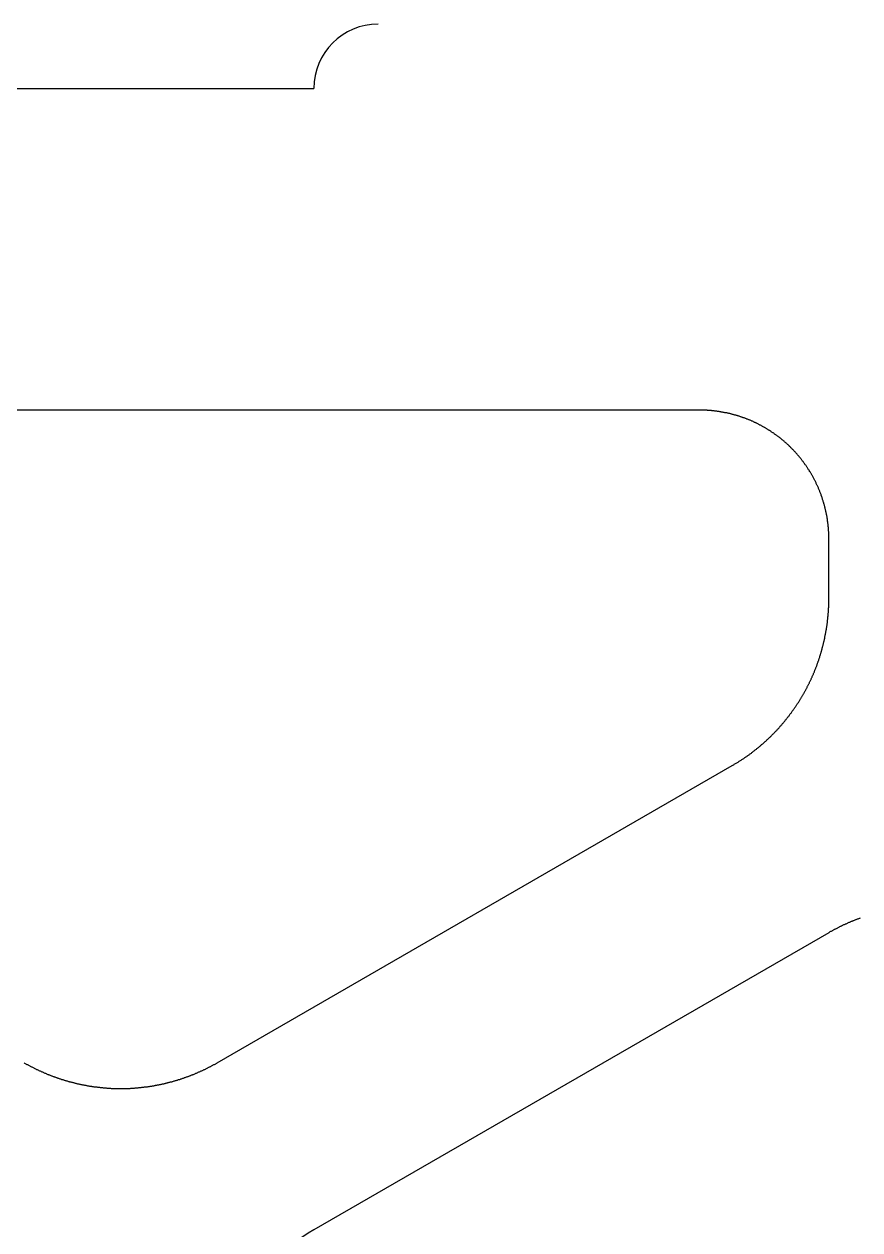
# Model space of a CAD drawing. Extents: x 442 to 745, y 5 to 355.
# Drawn here: x 693.76 to 699.11, y 232.92 to 240.63 of the extents above; entities that cross this region are included whole.
import ezdxf

# ---------------------------------------------------------------- set-up
doc = ezdxf.new("R2010")
doc.units = 0
doc.layers.add('VISIBLE__ANSI_', color=7, linetype='CONTINUOUS')

msp = doc.modelspace()

# ---------------------------------------------------------------- linework, layer by layer
at = {"layer": 'VISIBLE__ANSI_'}
for p, q in [((688.9052, 240.2227), (695.6168, 240.2227)), ((698.0874, 238.1639), (690.6757, 238.1639)), ((698.9109, 236.9601), (698.9109, 237.3403)), ((694.9992, 233.9884), (698.2933, 235.8903)), ((698.9109, 234.8205), (695.6168, 232.9187))]:
    msp.add_line(p, q, dxfattribs=at)
for points in [[(698.911, 237.34, 0), (698.911, 237.345, 0), (698.911, 237.35, 0), (698.911, 237.355, 0), (698.911, 237.36, 0), (698.911, 237.365, 0), (698.91, 237.37, 0), (698.91, 237.375, 0), (698.91, 237.38, 0), (698.91, 237.385, 0), (698.909, 237.39, 0), (698.909, 237.395, 0), (698.909, 237.399, 0), (698.908, 237.404, 0), (698.908, 237.409, 0), (698.908, 237.414, 0), (698.907, 237.419, 0), (698.907, 237.424, 0), (698.906, 237.429, 0), (698.906, 237.434, 0), (698.905, 237.438, 0), (698.904, 237.443, 0), (698.904, 237.448, 0), (698.903, 237.453, 0), (698.902, 237.458, 0), (698.902, 237.462, 0), (698.901, 237.467, 0), (698.9, 237.472, 0), (698.899, 237.477, 0), (698.899, 237.482, 0), (698.898, 237.486, 0), (698.897, 237.491, 0), (698.896, 237.496, 0), (698.895, 237.501, 0), (698.894, 237.505, 0), (698.893, 237.51, 0), (698.892, 237.515, 0), (698.891, 237.519, 0), (698.89, 237.524, 0), (698.889, 237.529, 0), (698.888, 237.533, 0), (698.887, 237.538, 0), (698.885, 237.543, 0), (698.884, 237.547, 0), (698.883, 237.552, 0), (698.882, 237.556, 0), (698.881, 237.561, 0), (698.879, 237.566, 0), (698.878, 237.57, 0), (698.877, 237.575, 0), (698.875, 237.579, 0), (698.874, 237.584, 0), (698.873, 237.588, 0), (698.871, 237.593, 0), (698.87, 237.597, 0), (698.868, 237.602, 0), (698.867, 237.606, 0), (698.865, 237.61, 0), (698.864, 237.615, 0), (698.862, 237.619, 0), (698.861, 237.624, 0), (698.859, 237.628, 0), (698.857, 237.632, 0), (698.856, 237.637, 0), (698.854, 237.641, 0), (698.852, 237.645, 0), (698.851, 237.65, 0), (698.849, 237.654, 0), (698.847, 237.658, 0), (698.845, 237.662, 0), (698.844, 237.666, 0), (698.842, 237.671, 0), (698.84, 237.675, 0), (698.838, 237.679, 0), (698.836, 237.683, 0), (698.834, 237.687, 0), (698.832, 237.691, 0), (698.83, 237.695, 0), (698.829, 237.699, 0), (698.827, 237.703, 0), (698.825, 237.707, 0), (698.823, 237.711, 0), (698.821, 237.715, 0), (698.819, 237.719, 0), (698.816, 237.723, 0), (698.814, 237.727, 0), (698.812, 237.731, 0), (698.81, 237.735, 0), (698.808, 237.739, 0), (698.806, 237.743, 0), (698.804, 237.746, 0), (698.802, 237.75, 0), (698.799, 237.754, 0), (698.797, 237.758, 0), (698.795, 237.761, 0), (698.793, 237.765, 0), (698.791, 237.769, 0), (698.788, 237.772, 0), (698.786, 237.776, 0), (698.784, 237.78, 0), (698.781, 237.783, 0), (698.779, 237.787, 0), (698.777, 237.791, 0), (698.774, 237.794, 0), (698.772, 237.798, 0), (698.77, 237.801, 0), (698.767, 237.805, 0), (698.765, 237.808, 0), (698.763, 237.812, 0), (698.76, 237.815, 0), (698.758, 237.818, 0), (698.755, 237.822, 0), (698.753, 237.825, 0), (698.751, 237.828, 0), (698.748, 237.832, 0), (698.746, 237.835, 0), (698.743, 237.838, 0), (698.741, 237.842, 0), (698.738, 237.845, 0), (698.736, 237.848, 0), (698.733, 237.851, 0), (698.731, 237.854, 0), (698.728, 237.858, 0), (698.726, 237.861, 0), (698.723, 237.864, 0), (698.72, 237.867, 0), (698.718, 237.87, 0), (698.715, 237.873, 0), (698.713, 237.876, 0), (698.71, 237.879, 0), (698.708, 237.882, 0), (698.705, 237.885, 0), (698.702, 237.888, 0), (698.7, 237.891, 0), (698.697, 237.894, 0), (698.695, 237.897, 0), (698.692, 237.899, 0), (698.689, 237.902, 0), (698.687, 237.905, 0), (698.684, 237.908, 0), (698.682, 237.91, 0), (698.679, 237.913, 0), (698.676, 237.916, 0), (698.674, 237.919, 0), (698.671, 237.921, 0), (698.668, 237.924, 0), (698.666, 237.927, 0), (698.663, 237.929, 0), (698.66, 237.932, 0), (698.658, 237.934, 0), (698.655, 237.937, 0), (698.652, 237.94, 0), (698.65, 237.942, 0), (698.647, 237.945, 0), (698.644, 237.947, 0), (698.641, 237.95, 0), (698.638, 237.952, 0), (698.636, 237.955, 0), (698.633, 237.957, 0), (698.63, 237.96, 0), (698.627, 237.962, 0), (698.624, 237.965, 0), (698.621, 237.967, 0), (698.619, 237.97, 0), (698.616, 237.972, 0), (698.613, 237.974, 0), (698.61, 237.977, 0), (698.607, 237.979, 0), (698.604, 237.982, 0), (698.601, 237.984, 0), (698.598, 237.986, 0), (698.595, 237.989, 0), (698.592, 237.991, 0), (698.589, 237.993, 0), (698.586, 237.996, 0), (698.583, 237.998, 0), (698.58, 238, 0), (698.577, 238.002, 0), (698.574, 238.005, 0), (698.571, 238.007, 0), (698.568, 238.009, 0), (698.564, 238.011, 0), (698.561, 238.014, 0), (698.558, 238.016, 0), (698.555, 238.018, 0), (698.552, 238.02, 0), (698.549, 238.022, 0), (698.546, 238.024, 0), (698.542, 238.026, 0), (698.539, 238.029, 0), (698.536, 238.031, 0), (698.533, 238.033, 0), (698.53, 238.035, 0), (698.526, 238.037, 0), (698.523, 238.039, 0), (698.52, 238.041, 0), (698.517, 238.043, 0), (698.513, 238.045, 0), (698.51, 238.047, 0), (698.507, 238.049, 0), (698.504, 238.051, 0), (698.5, 238.053, 0), (698.497, 238.055, 0), (698.494, 238.056, 0), (698.49, 238.058, 0), (698.487, 238.06, 0), (698.484, 238.062, 0), (698.48, 238.064, 0), (698.477, 238.066, 0), (698.474, 238.068, 0), (698.47, 238.069, 0), (698.467, 238.071, 0), (698.463, 238.073, 0), (698.46, 238.075, 0), (698.457, 238.076, 0), (698.453, 238.078, 0), (698.45, 238.08, 0), (698.446, 238.081, 0), (698.443, 238.083, 0), (698.44, 238.085, 0), (698.436, 238.086, 0), (698.433, 238.088, 0), (698.429, 238.09, 0), (698.426, 238.091, 0), (698.422, 238.093, 0), (698.419, 238.094, 0), (698.415, 238.096, 0), (698.412, 238.097, 0), (698.408, 238.099, 0), (698.405, 238.1, 0), (698.401, 238.102, 0), (698.398, 238.103, 0), (698.394, 238.104, 0), (698.391, 238.106, 0), (698.387, 238.107, 0), (698.384, 238.109, 0), (698.38, 238.11, 0), (698.377, 238.111, 0), (698.373, 238.113, 0), (698.37, 238.114, 0), (698.366, 238.115, 0), (698.363, 238.116, 0), (698.359, 238.118, 0), (698.356, 238.119, 0), (698.352, 238.12, 0), (698.348, 238.121, 0), (698.345, 238.122, 0), (698.341, 238.124, 0), (698.338, 238.125, 0), (698.334, 238.126, 0), (698.331, 238.127, 0), (698.327, 238.128, 0), (698.324, 238.129, 0), (698.32, 238.13, 0), (698.316, 238.131, 0), (698.313, 238.132, 0), (698.309, 238.133, 0), (698.306, 238.134, 0), (698.302, 238.135, 0), (698.299, 238.136, 0), (698.295, 238.137, 0), (698.291, 238.138, 0), (698.288, 238.139, 0), (698.284, 238.14, 0), (698.281, 238.141, 0), (698.277, 238.142, 0), (698.273, 238.142, 0), (698.27, 238.143, 0), (698.266, 238.144, 0), (698.263, 238.145, 0), (698.259, 238.146, 0), (698.256, 238.146, 0), (698.252, 238.147, 0), (698.248, 238.148, 0), (698.245, 238.148, 0), (698.241, 238.149, 0), (698.238, 238.15, 0), (698.234, 238.15, 0), (698.231, 238.151, 0), (698.227, 238.152, 0), (698.223, 238.152, 0), (698.22, 238.153, 0), (698.216, 238.154, 0), (698.213, 238.154, 0), (698.209, 238.155, 0), (698.206, 238.155, 0), (698.202, 238.156, 0), (698.199, 238.156, 0), (698.195, 238.157, 0), (698.191, 238.157, 0), (698.188, 238.158, 0), (698.184, 238.158, 0), (698.181, 238.158, 0), (698.177, 238.159, 0), (698.174, 238.159, 0), (698.17, 238.16, 0), (698.167, 238.16, 0), (698.163, 238.16, 0), (698.16, 238.161, 0), (698.156, 238.161, 0), (698.153, 238.161, 0), (698.149, 238.161, 0), (698.146, 238.162, 0), (698.142, 238.162, 0), (698.139, 238.162, 0), (698.135, 238.162, 0), (698.132, 238.163, 0), (698.128, 238.163, 0), (698.125, 238.163, 0), (698.122, 238.163, 0), (698.118, 238.163, 0), (698.115, 238.163, 0), (698.111, 238.163, 0), (698.108, 238.164, 0), (698.104, 238.164, 0), (698.101, 238.164, 0), (698.098, 238.164, 0), (698.094, 238.164, 0), (698.091, 238.164, 0), (698.087, 238.164, 0)], [(698.293, 235.89, 0), (698.297, 235.893, 0), (698.302, 235.895, 0), (698.306, 235.898, 0), (698.31, 235.9, 0), (698.314, 235.902, 0), (698.318, 235.905, 0), (698.322, 235.907, 0), (698.326, 235.91, 0), (698.33, 235.912, 0), (698.334, 235.915, 0), (698.338, 235.917, 0), (698.342, 235.92, 0), (698.346, 235.923, 0), (698.35, 235.925, 0), (698.354, 235.928, 0), (698.358, 235.93, 0), (698.362, 235.933, 0), (698.366, 235.936, 0), (698.37, 235.938, 0), (698.373, 235.941, 0), (698.377, 235.943, 0), (698.381, 235.946, 0), (698.385, 235.949, 0), (698.389, 235.951, 0), (698.392, 235.954, 0), (698.396, 235.957, 0), (698.4, 235.959, 0), (698.404, 235.962, 0), (698.407, 235.965, 0), (698.411, 235.968, 0), (698.415, 235.97, 0), (698.418, 235.973, 0), (698.422, 235.976, 0), (698.426, 235.979, 0), (698.429, 235.981, 0), (698.433, 235.984, 0), (698.436, 235.987, 0), (698.44, 235.99, 0), (698.444, 235.992, 0), (698.447, 235.995, 0), (698.451, 235.998, 0), (698.454, 236.001, 0), (698.457, 236.004, 0), (698.461, 236.006, 0), (698.464, 236.009, 0), (698.468, 236.012, 0), (698.471, 236.015, 0), (698.474, 236.018, 0), (698.478, 236.021, 0), (698.481, 236.024, 0), (698.485, 236.026, 0), (698.488, 236.029, 0), (698.491, 236.032, 0), (698.495, 236.035, 0), (698.498, 236.038, 0), (698.501, 236.041, 0), (698.504, 236.044, 0), (698.508, 236.047, 0), (698.511, 236.05, 0), (698.514, 236.053, 0), (698.517, 236.056, 0), (698.521, 236.059, 0), (698.524, 236.062, 0), (698.527, 236.065, 0), (698.53, 236.068, 0), (698.533, 236.071, 0), (698.537, 236.074, 0), (698.54, 236.077, 0), (698.543, 236.081, 0), (698.546, 236.084, 0), (698.549, 236.087, 0), (698.552, 236.09, 0), (698.555, 236.093, 0), (698.558, 236.096, 0), (698.561, 236.099, 0), (698.565, 236.103, 0), (698.568, 236.106, 0), (698.571, 236.109, 0), (698.574, 236.112, 0), (698.577, 236.115, 0), (698.58, 236.119, 0), (698.583, 236.122, 0), (698.586, 236.125, 0), (698.589, 236.128, 0), (698.592, 236.132, 0), (698.594, 236.135, 0), (698.597, 236.138, 0), (698.6, 236.141, 0), (698.603, 236.145, 0), (698.606, 236.148, 0), (698.609, 236.151, 0), (698.612, 236.155, 0), (698.615, 236.158, 0), (698.618, 236.161, 0), (698.62, 236.165, 0), (698.623, 236.168, 0), (698.626, 236.172, 0), (698.629, 236.175, 0), (698.632, 236.178, 0), (698.634, 236.182, 0), (698.637, 236.185, 0), (698.64, 236.188, 0), (698.643, 236.192, 0), (698.645, 236.195, 0), (698.648, 236.199, 0), (698.651, 236.202, 0), (698.653, 236.206, 0), (698.656, 236.209, 0), (698.659, 236.213, 0), (698.661, 236.216, 0), (698.664, 236.22, 0), (698.666, 236.223, 0), (698.669, 236.226, 0), (698.672, 236.23, 0), (698.674, 236.234, 0), (698.677, 236.237, 0), (698.679, 236.241, 0), (698.682, 236.244, 0), (698.684, 236.248, 0), (698.687, 236.251, 0), (698.689, 236.255, 0), (698.692, 236.258, 0), (698.694, 236.262, 0), (698.697, 236.265, 0), (698.699, 236.269, 0), (698.702, 236.272, 0), (698.704, 236.276, 0), (698.706, 236.28, 0), (698.709, 236.283, 0), (698.711, 236.287, 0), (698.713, 236.29, 0), (698.716, 236.294, 0), (698.718, 236.298, 0), (698.72, 236.301, 0), (698.723, 236.305, 0), (698.725, 236.309, 0), (698.727, 236.312, 0), (698.729, 236.316, 0), (698.732, 236.319, 0), (698.734, 236.323, 0), (698.736, 236.327, 0), (698.738, 236.33, 0), (698.74, 236.334, 0), (698.743, 236.338, 0), (698.745, 236.341, 0), (698.747, 236.345, 0), (698.749, 236.349, 0), (698.751, 236.352, 0), (698.753, 236.356, 0), (698.755, 236.36, 0), (698.757, 236.363, 0), (698.759, 236.367, 0), (698.761, 236.371, 0), (698.763, 236.374, 0), (698.765, 236.378, 0), (698.767, 236.382, 0), (698.769, 236.386, 0), (698.771, 236.389, 0), (698.773, 236.393, 0), (698.775, 236.397, 0), (698.777, 236.4, 0), (698.779, 236.404, 0), (698.781, 236.408, 0), (698.782, 236.412, 0), (698.784, 236.415, 0), (698.786, 236.419, 0), (698.788, 236.423, 0), (698.79, 236.427, 0), (698.792, 236.43, 0), (698.793, 236.434, 0), (698.795, 236.438, 0), (698.797, 236.441, 0), (698.798, 236.445, 0), (698.8, 236.449, 0), (698.802, 236.453, 0), (698.804, 236.456, 0), (698.805, 236.46, 0), (698.807, 236.464, 0), (698.808, 236.468, 0), (698.81, 236.471, 0), (698.812, 236.475, 0), (698.813, 236.479, 0), (698.815, 236.483, 0), (698.816, 236.486, 0), (698.818, 236.49, 0), (698.819, 236.494, 0), (698.821, 236.498, 0), (698.822, 236.501, 0), (698.824, 236.505, 0), (698.825, 236.509, 0), (698.827, 236.513, 0), (698.828, 236.516, 0), (698.83, 236.52, 0), (698.831, 236.524, 0), (698.833, 236.528, 0), (698.834, 236.531, 0), (698.835, 236.535, 0), (698.837, 236.539, 0), (698.838, 236.542, 0), (698.839, 236.546, 0), (698.841, 236.55, 0), (698.842, 236.554, 0), (698.843, 236.557, 0), (698.845, 236.561, 0), (698.846, 236.565, 0), (698.847, 236.569, 0), (698.848, 236.572, 0), (698.849, 236.576, 0), (698.851, 236.58, 0), (698.852, 236.583, 0), (698.853, 236.587, 0), (698.854, 236.591, 0), (698.855, 236.595, 0), (698.857, 236.598, 0), (698.858, 236.602, 0), (698.859, 236.606, 0), (698.86, 236.609, 0), (698.861, 236.613, 0), (698.862, 236.617, 0), (698.863, 236.62, 0), (698.864, 236.624, 0), (698.865, 236.628, 0), (698.866, 236.632, 0), (698.867, 236.635, 0), (698.868, 236.639, 0), (698.869, 236.643, 0), (698.87, 236.646, 0), (698.871, 236.65, 0), (698.872, 236.654, 0), (698.873, 236.657, 0), (698.874, 236.661, 0), (698.875, 236.665, 0), (698.876, 236.668, 0), (698.877, 236.672, 0), (698.877, 236.675, 0), (698.878, 236.679, 0), (698.879, 236.683, 0), (698.88, 236.686, 0), (698.881, 236.69, 0), (698.882, 236.694, 0), (698.882, 236.697, 0), (698.883, 236.701, 0), (698.884, 236.704, 0), (698.885, 236.708, 0), (698.886, 236.711, 0), (698.886, 236.715, 0), (698.887, 236.719, 0), (698.888, 236.722, 0), (698.888, 236.726, 0), (698.889, 236.729, 0), (698.89, 236.733, 0), (698.89, 236.736, 0), (698.891, 236.74, 0), (698.892, 236.744, 0), (698.892, 236.747, 0), (698.893, 236.751, 0), (698.894, 236.754, 0), (698.894, 236.758, 0), (698.895, 236.761, 0), (698.895, 236.765, 0), (698.896, 236.768, 0), (698.896, 236.772, 0), (698.897, 236.775, 0), (698.897, 236.778, 0), (698.898, 236.782, 0), (698.898, 236.785, 0), (698.899, 236.789, 0), (698.899, 236.792, 0), (698.9, 236.796, 0), (698.9, 236.799, 0), (698.901, 236.803, 0), (698.901, 236.806, 0), (698.902, 236.809, 0), (698.902, 236.813, 0), (698.903, 236.816, 0), (698.903, 236.819, 0), (698.903, 236.823, 0), (698.904, 236.826, 0), (698.904, 236.83, 0), (698.904, 236.833, 0), (698.905, 236.836, 0), (698.905, 236.84, 0), (698.905, 236.843, 0), (698.906, 236.846, 0), (698.906, 236.85, 0), (698.906, 236.853, 0), (698.907, 236.856, 0), (698.907, 236.86, 0), (698.907, 236.863, 0), (698.907, 236.866, 0), (698.908, 236.87, 0), (698.908, 236.873, 0), (698.908, 236.876, 0), (698.908, 236.879, 0), (698.908, 236.883, 0), (698.909, 236.886, 0), (698.909, 236.889, 0), (698.909, 236.892, 0), (698.909, 236.896, 0), (698.909, 236.899, 0), (698.91, 236.902, 0), (698.91, 236.906, 0), (698.91, 236.909, 0), (698.91, 236.912, 0), (698.91, 236.915, 0), (698.91, 236.918, 0), (698.91, 236.922, 0), (698.91, 236.925, 0), (698.911, 236.928, 0), (698.911, 236.931, 0), (698.911, 236.935, 0), (698.911, 236.938, 0), (698.911, 236.941, 0), (698.911, 236.944, 0), (698.911, 236.947, 0), (698.911, 236.951, 0), (698.911, 236.954, 0), (698.911, 236.957, 0), (698.911, 236.96, 0)], [(699.111, 234.913, 0), (699.107, 234.912, 0), (699.104, 234.911, 0), (699.1, 234.909, 0), (699.096, 234.908, 0), (699.092, 234.906, 0), (699.088, 234.905, 0), (699.084, 234.903, 0), (699.081, 234.902, 0), (699.077, 234.9, 0), (699.073, 234.899, 0), (699.069, 234.897, 0), (699.065, 234.896, 0), (699.062, 234.894, 0), (699.058, 234.893, 0), (699.054, 234.891, 0), (699.05, 234.89, 0), (699.046, 234.888, 0), (699.043, 234.886, 0), (699.039, 234.885, 0), (699.035, 234.883, 0), (699.031, 234.881, 0), (699.028, 234.88, 0), (699.024, 234.878, 0), (699.02, 234.876, 0), (699.016, 234.875, 0), (699.013, 234.873, 0), (699.009, 234.871, 0), (699.005, 234.87, 0), (699.001, 234.868, 0), (698.998, 234.866, 0), (698.994, 234.864, 0), (698.99, 234.863, 0), (698.987, 234.861, 0), (698.983, 234.859, 0), (698.979, 234.857, 0), (698.976, 234.855, 0), (698.972, 234.853, 0), (698.968, 234.852, 0), (698.965, 234.85, 0), (698.961, 234.848, 0), (698.957, 234.846, 0), (698.954, 234.844, 0), (698.95, 234.842, 0), (698.947, 234.84, 0), (698.943, 234.838, 0), (698.939, 234.836, 0), (698.936, 234.834, 0), (698.932, 234.833, 0), (698.929, 234.831, 0), (698.925, 234.829, 0), (698.922, 234.827, 0), (698.918, 234.825, 0), (698.914, 234.823, 0), (698.911, 234.82, 0)], [(693.764, 233.988, 0), (693.767, 233.986, 0), (693.771, 233.984, 0), (693.775, 233.982, 0), (693.778, 233.98, 0), (693.782, 233.978, 0), (693.785, 233.976, 0), (693.789, 233.974, 0), (693.792, 233.972, 0), (693.796, 233.97, 0), (693.8, 233.969, 0), (693.803, 233.967, 0), (693.807, 233.965, 0), (693.811, 233.963, 0), (693.814, 233.961, 0), (693.818, 233.959, 0), (693.822, 233.957, 0), (693.825, 233.955, 0), (693.829, 233.953, 0), (693.833, 233.952, 0), (693.836, 233.95, 0), (693.84, 233.948, 0), (693.844, 233.946, 0), (693.847, 233.944, 0), (693.851, 233.943, 0), (693.855, 233.941, 0), (693.858, 233.939, 0), (693.862, 233.937, 0), (693.866, 233.936, 0), (693.87, 233.934, 0), (693.873, 233.932, 0), (693.877, 233.931, 0), (693.881, 233.929, 0), (693.885, 233.927, 0), (693.888, 233.926, 0), (693.892, 233.924, 0), (693.896, 233.922, 0), (693.9, 233.921, 0), (693.904, 233.919, 0), (693.907, 233.918, 0), (693.911, 233.916, 0), (693.915, 233.914, 0), (693.919, 233.913, 0), (693.923, 233.911, 0), (693.926, 233.91, 0), (693.93, 233.908, 0), (693.934, 233.907, 0), (693.938, 233.905, 0), (693.942, 233.904, 0), (693.946, 233.902, 0), (693.949, 233.901, 0), (693.953, 233.9, 0), (693.957, 233.898, 0), (693.961, 233.897, 0), (693.965, 233.895, 0), (693.969, 233.894, 0), (693.973, 233.893, 0), (693.976, 233.891, 0), (693.98, 233.89, 0), (693.984, 233.889, 0), (693.988, 233.887, 0), (693.992, 233.886, 0), (693.996, 233.885, 0), (694, 233.884, 0), (694.004, 233.882, 0), (694.008, 233.881, 0), (694.012, 233.88, 0), (694.016, 233.879, 0), (694.019, 233.877, 0), (694.023, 233.876, 0), (694.027, 233.875, 0), (694.031, 233.874, 0), (694.035, 233.873, 0), (694.039, 233.872, 0), (694.043, 233.87, 0), (694.047, 233.869, 0), (694.051, 233.868, 0), (694.055, 233.867, 0), (694.059, 233.866, 0), (694.063, 233.865, 0), (694.067, 233.864, 0), (694.071, 233.863, 0), (694.075, 233.862, 0), (694.079, 233.861, 0), (694.083, 233.86, 0), (694.087, 233.859, 0), (694.091, 233.858, 0), (694.095, 233.857, 0), (694.098, 233.856, 0), (694.102, 233.855, 0), (694.106, 233.854, 0), (694.11, 233.853, 0), (694.114, 233.853, 0), (694.118, 233.852, 0), (694.122, 233.851, 0), (694.126, 233.85, 0), (694.13, 233.849, 0), (694.134, 233.848, 0), (694.138, 233.847, 0), (694.142, 233.847, 0), (694.146, 233.846, 0), (694.15, 233.845, 0), (694.154, 233.844, 0), (694.158, 233.844, 0), (694.162, 233.843, 0), (694.166, 233.842, 0), (694.17, 233.841, 0), (694.174, 233.841, 0), (694.178, 233.84, 0), (694.182, 233.839, 0), (694.186, 233.839, 0), (694.19, 233.838, 0), (694.194, 233.838, 0), (694.198, 233.837, 0), (694.202, 233.836, 0), (694.206, 233.836, 0), (694.21, 233.835, 0), (694.214, 233.835, 0), (694.218, 233.834, 0), (694.222, 233.834, 0), (694.226, 233.833, 0), (694.23, 233.833, 0), (694.234, 233.832, 0), (694.238, 233.832, 0), (694.242, 233.831, 0), (694.246, 233.831, 0), (694.25, 233.83, 0), (694.254, 233.83, 0), (694.258, 233.829, 0), (694.262, 233.829, 0), (694.266, 233.829, 0), (694.27, 233.828, 0), (694.274, 233.828, 0), (694.278, 233.827, 0), (694.282, 233.827, 0), (694.285, 233.827, 0), (694.289, 233.827, 0), (694.293, 233.826, 0), (694.297, 233.826, 0), (694.301, 233.826, 0), (694.305, 233.825, 0), (694.309, 233.825, 0), (694.313, 233.825, 0), (694.317, 233.825, 0), (694.321, 233.824, 0), (694.325, 233.824, 0), (694.329, 233.824, 0), (694.333, 233.824, 0), (694.337, 233.824, 0), (694.341, 233.824, 0), (694.345, 233.824, 0), (694.348, 233.823, 0), (694.352, 233.823, 0), (694.356, 233.823, 0), (694.36, 233.823, 0), (694.364, 233.823, 0), (694.368, 233.823, 0), (694.372, 233.823, 0), (694.376, 233.823, 0), (694.38, 233.823, 0), (694.383, 233.823, 0), (694.387, 233.823, 0), (694.391, 233.823, 0), (694.395, 233.823, 0), (694.399, 233.823, 0), (694.403, 233.823, 0), (694.407, 233.823, 0), (694.411, 233.823, 0), (694.415, 233.823, 0), (694.419, 233.824, 0), (694.422, 233.824, 0), (694.426, 233.824, 0), (694.43, 233.824, 0), (694.434, 233.824, 0), (694.438, 233.824, 0), (694.442, 233.824, 0), (694.446, 233.825, 0), (694.45, 233.825, 0), (694.454, 233.825, 0), (694.458, 233.825, 0), (694.462, 233.826, 0), (694.466, 233.826, 0), (694.47, 233.826, 0), (694.474, 233.827, 0), (694.478, 233.827, 0), (694.482, 233.827, 0), (694.485, 233.827, 0), (694.489, 233.828, 0), (694.493, 233.828, 0), (694.497, 233.829, 0), (694.501, 233.829, 0), (694.505, 233.829, 0), (694.509, 233.83, 0), (694.513, 233.83, 0), (694.517, 233.831, 0), (694.521, 233.831, 0), (694.525, 233.832, 0), (694.529, 233.832, 0), (694.533, 233.833, 0), (694.537, 233.833, 0), (694.541, 233.834, 0), (694.545, 233.834, 0), (694.549, 233.835, 0), (694.553, 233.835, 0), (694.557, 233.836, 0), (694.561, 233.836, 0), (694.565, 233.837, 0), (694.569, 233.838, 0), (694.573, 233.838, 0), (694.577, 233.839, 0), (694.581, 233.839, 0), (694.585, 233.84, 0), (694.589, 233.841, 0), (694.593, 233.841, 0), (694.597, 233.842, 0), (694.601, 233.843, 0), (694.605, 233.844, 0), (694.609, 233.844, 0), (694.613, 233.845, 0), (694.617, 233.846, 0), (694.621, 233.847, 0), (694.625, 233.847, 0), (694.629, 233.848, 0), (694.633, 233.849, 0), (694.637, 233.85, 0), (694.641, 233.851, 0), (694.645, 233.852, 0), (694.649, 233.853, 0), (694.653, 233.853, 0), (694.657, 233.854, 0), (694.661, 233.855, 0), (694.665, 233.856, 0), (694.669, 233.857, 0), (694.673, 233.858, 0), (694.677, 233.859, 0), (694.68, 233.86, 0), (694.684, 233.861, 0), (694.688, 233.862, 0), (694.692, 233.863, 0), (694.696, 233.864, 0), (694.7, 233.865, 0), (694.704, 233.866, 0), (694.708, 233.867, 0), (694.712, 233.868, 0), (694.716, 233.869, 0), (694.72, 233.87, 0), (694.724, 233.872, 0), (694.728, 233.873, 0), (694.732, 233.874, 0), (694.736, 233.875, 0), (694.74, 233.876, 0), (694.744, 233.877, 0), (694.748, 233.879, 0), (694.751, 233.88, 0), (694.755, 233.881, 0), (694.759, 233.882, 0), (694.763, 233.884, 0), (694.767, 233.885, 0), (694.771, 233.886, 0), (694.775, 233.887, 0), (694.779, 233.889, 0), (694.783, 233.89, 0), (694.787, 233.891, 0), (694.79, 233.893, 0), (694.794, 233.894, 0), (694.798, 233.895, 0), (694.802, 233.897, 0), (694.806, 233.898, 0), (694.81, 233.9, 0), (694.814, 233.901, 0), (694.818, 233.902, 0), (694.821, 233.904, 0), (694.825, 233.905, 0), (694.829, 233.907, 0), (694.833, 233.908, 0), (694.837, 233.91, 0), (694.841, 233.911, 0), (694.844, 233.913, 0), (694.848, 233.914, 0), (694.852, 233.916, 0), (694.856, 233.918, 0), (694.86, 233.919, 0), (694.863, 233.921, 0), (694.867, 233.922, 0), (694.871, 233.924, 0), (694.875, 233.926, 0), (694.878, 233.927, 0), (694.882, 233.929, 0), (694.886, 233.931, 0), (694.89, 233.932, 0), (694.893, 233.934, 0), (694.897, 233.936, 0), (694.901, 233.937, 0), (694.905, 233.939, 0), (694.908, 233.941, 0), (694.912, 233.943, 0), (694.916, 233.944, 0), (694.92, 233.946, 0), (694.923, 233.948, 0), (694.927, 233.95, 0), (694.931, 233.952, 0), (694.934, 233.953, 0), (694.938, 233.955, 0), (694.942, 233.957, 0), (694.945, 233.959, 0), (694.949, 233.961, 0), (694.953, 233.963, 0), (694.956, 233.965, 0), (694.96, 233.967, 0), (694.963, 233.969, 0), (694.967, 233.97, 0), (694.971, 233.972, 0), (694.974, 233.974, 0), (694.978, 233.976, 0), (694.981, 233.978, 0), (694.985, 233.98, 0), (694.989, 233.982, 0), (694.992, 233.984, 0), (694.996, 233.986, 0), (694.999, 233.988, 0)]]:
    msp.add_polyline3d(points, dxfattribs=at)
for centre, radius, start in [((696.0286, 240.2227), 0.4118, 90), ((696.2345, 231.8489), 1.2353, 120)]:
    msp.add_arc(centre, radius, start, 180, dxfattribs=at)

doc.saveas('drawing.dxf')
